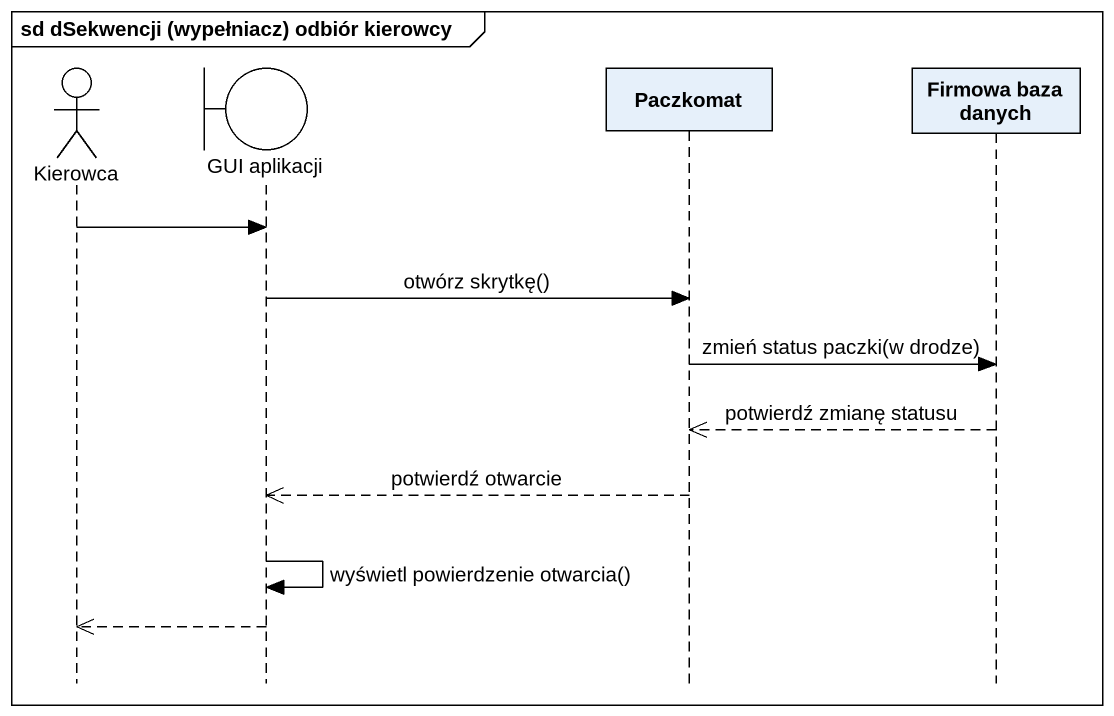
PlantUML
@startuml
mainframe sd dSekwencji (wypełniacz) odbiór kierowcy
hide footbox
actor Kierowca
boundary "GUI aplikacji" as GUI_aplikacji
participant Paczkomat
participant "Firmowa baza danych" as Firmowa_baza_danych

Kierowca -> GUI_aplikacji
GUI_aplikacji -> Paczkomat : otwórz skrytkę()
Paczkomat -> Firmowa_baza_danych : zmień status paczki(w drodze)
Firmowa_baza_danych -->> Paczkomat : potwierdź zmianę statusu
Paczkomat -->> GUI_aplikacji : potwierdź otwarcie
GUI_aplikacji -> GUI_aplikacji : wyświetl powierdzenie otwarcia()
GUI_aplikacji -->> Kierowca
@enduml
